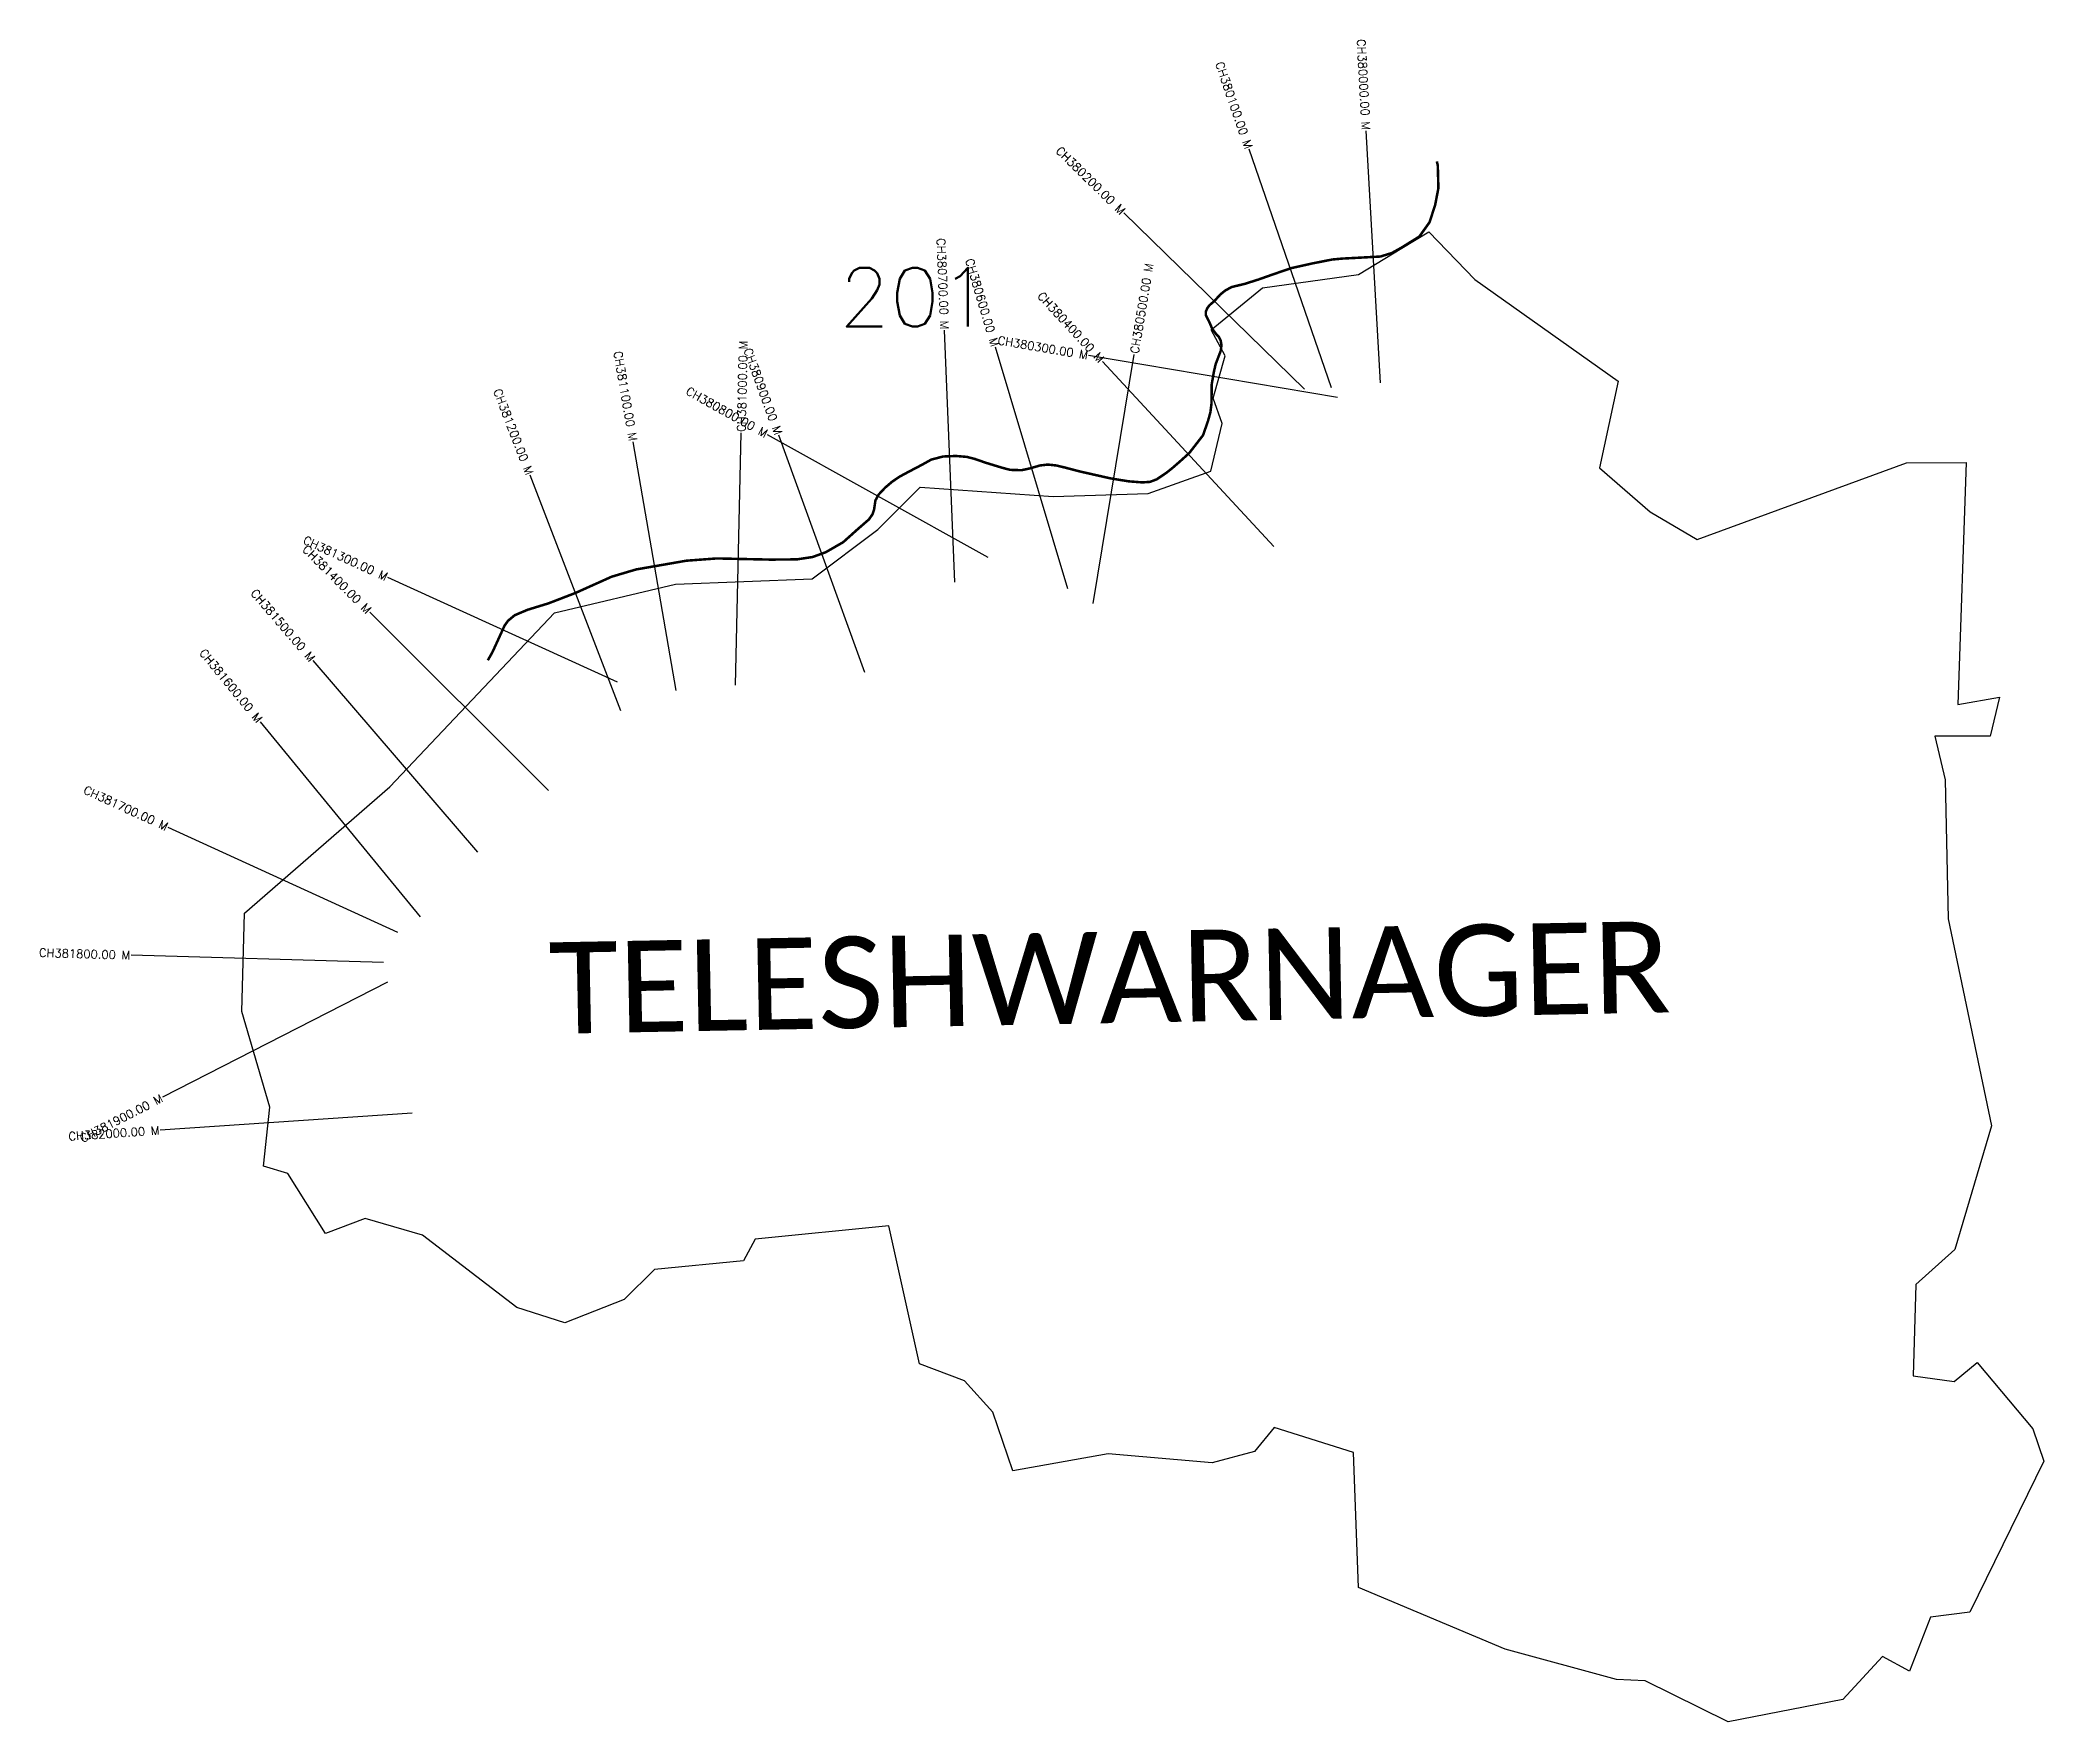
# Model space of a CAD drawing. Header units: metres. Extents: x 299782 to 302163, y 1956470 to 1958470.
import ezdxf
from ezdxf.enums import TextEntityAlignment as Align

# ---------------------------------------------------------------- set-up
doc = ezdxf.new("R2010")
doc.units = ezdxf.units.M
doc.header["$MEASUREMENT"] = 0
for name, color, linetype in [('CS', 134, 'Continuous'), ('CSMark', 6, 'Continuous'), ('NATURALLY PROTECTED', 3, 'Continuous'), ('VILLAGE NAME', 250, 'Continuous')]:
    doc.layers.add(name, color=color, linetype=linetype)
doc.styles.get("Standard").update_dxf_attribs({"font": 'simplex.shx'})

msp = doc.modelspace()

# ---------------------------------------------------------------- linework, layer by layer
at = {"color": 6, "flags": 128}
for points in [[(302110, 1957688.3), (302099, 1957642.3), (302033.5, 1957642.1), (302045.5, 1957590.3), (302049.3, 1957425.1), (302100.8, 1957178.8), (302057.1, 1957032), (302010.7, 1956990.2), (302007.4, 1956881.7), (302056.4, 1956874.8), (302083.6, 1956897.6), (302149.6, 1956818.9), (302163, 1956780.4), (302075.1, 1956600.7), (302028.2, 1956595), (302003.1, 1956530.8), (301971.3, 1956547.9), (301924, 1956497.1), (301787.8, 1956470.3), (301689.3, 1956519.3), (301655.2, 1956520.8), (301522.6, 1956556.7), (301348.3, 1956630), (301342.7, 1956790.4), (301248.4, 1956820.1), (301224.7, 1956791.6), (301174.6, 1956778.1), (301050.9, 1956788.8), (300937.6, 1956768.9), (300914, 1956838.5), (300880.1, 1956875.6), (300826.8, 1956895.8), (300790.4, 1957060), (300631.7, 1957044.1), (300617.5, 1957018.5), (300511.9, 1957008.3), (300476, 1956972.6), (300405.5, 1956944.6), (300348.4, 1956963.1), (300236.2, 1957049.1), (300168.2, 1957068.9), (300121.1, 1957050.9), (300076.1, 1957122.3), (300047.4, 1957131), (300054.8, 1957201.2), (300021.5, 1957314.8), (300024.5, 1957431.6), (300197.4, 1957581.8), (300392.9, 1957788.9), (300536.9, 1957822.8), (300699.2, 1957829), (300777.2, 1957887.9), (300827.6, 1957938.3), (300985.5, 1957927), (301098.4, 1957930.6), (301173.1, 1957957.3), (301186.6, 1958013.8), (301175.9, 1958043.9), (301190.2, 1958094.2), (301173.5, 1958125.3), (301234.4, 1958174.9), (301348.3, 1958191), (301400, 1958222.2), (301432.1, 1958241.5), (301486.8, 1958184.9), (301657.2, 1958064), (301634.8, 1957961.2), (301694.9, 1957908.8), (301750.8, 1957876), (301999.6, 1957967), (302070.6, 1957967.4), (302060.8, 1957679.8)], [(302060.8, 1957679.8), (302110, 1957688.3)]]:
    msp.add_lwpolyline(points, dxfattribs=at)
at = {"layer": 'CS'}
for p, q in [((301374.6, 1958062.1), (301357.6, 1958361.6)), ((301316.2, 1958056.3), (301218.5, 1958340)), ((301284.3, 1958054.6), (301069.6, 1958264.1)), ((300868.6, 1957825), (300856.6, 1958124.8)), ((301002.9, 1957817.2), (300917.1, 1958104.7)), ((301323.6, 1958044.8), (301027.8, 1958094.7)), ((301033.1, 1957800), (301082, 1958096)), ((301247.8, 1957867.4), (301044.2, 1958087.7)), ((300608.2, 1957702.9), (300615, 1958002.8)), ((300908.4, 1957854.7), (300646.2, 1958000.4)), ((300761.8, 1957718), (300659.6, 1958000.1)), ((300537.8, 1957696.4), (300486.7, 1957992)), ((300471.9, 1957672.4), (300364.1, 1957952.4)), ((300467.9, 1957706.2), (300194.9, 1957830.7)), ((300385.9, 1957577.5), (300173.6, 1957789.5)), ((300301.9, 1957504.4), (300106.4, 1957731.9)), ((300233.8, 1957427.3), (300043.7, 1957659.3)), ((300206.8, 1957408.8), (299934, 1957533.6)), ((300189.8, 1957373.1), (299889.9, 1957381.7)), ((300194.5, 1957349.6), (299927.4, 1957213)), ((300223.9, 1957194), (299924.6, 1957173.8))]:
    msp.add_line(p, q, dxfattribs=at)
at = {"layer": 'NATURALLY PROTECTED', "const_width": 3, "flags": 128}
msp.add_lwpolyline([(301441.6, 1958325.4), (301442.7, 1958320.3), (301443.4, 1958293.6), (301439.5, 1958273.3), (301432.8, 1958252.9), (301420.8, 1958236.1), (301399.9, 1958223.1), (301388.1, 1958216.5), (301374.5, 1958212.3), (301347.2, 1958210.8), (301329.9, 1958209.9), (301317.5, 1958208.8), (301293.6, 1958204.1), (301268.5, 1958198.5), (301246.9, 1958191.1), (301229.1, 1958184.8), (301213.6, 1958179.9), (301197.6, 1958176), (301190, 1958171.8), (301184.2, 1958167.1), (301179.4, 1958161.8), (301175.6, 1958158), (301171.6, 1958154.6), (301168.9, 1958151.1), (301167, 1958146.8), (301167, 1958142.9), (301168.7, 1958139.2), (301170.7, 1958135.5), (301172.4, 1958131.6), (301174.7, 1958126.3), (301179.4, 1958120), (301182.6, 1958116.6), (301184.8, 1958112.1), (301185.6, 1958107), (301184.9, 1958100.6), (301178.8, 1958084.6), (301176.7, 1958075.7), (301173.9, 1958059.5), (301173.9, 1958049.2), (301173.7, 1958037.1), (301172.5, 1958027.3), (301169.7, 1958017), (301163.7, 1957999.8), (301147.5, 1957978.9), (301142.3, 1957974.1), (301136.5, 1957968.9), (301127.8, 1957961.3), (301120.2, 1957955.2), (301108.6, 1957947.4), (301100.7, 1957944.4), (301091.5, 1957943.8), (301075, 1957945.1), (301053.2, 1957948.7), (301016.9, 1957956.9), (301000.6, 1957961.2), (300989.5, 1957963.9), (300979.4, 1957965), (300969.9, 1957963.9), (300958.3, 1957960.5), (300948.1, 1957958.3), (300934.5, 1957958.7), (300925, 1957961.2), (300905.1, 1957967.3), (300892.8, 1957971.6), (300883.2, 1957974.1), (300870, 1957975.2), (300854.9, 1957974.6), (300840.8, 1957970.9), (300828.9, 1957964.3), (300814.4, 1957956.7), (300803.6, 1957950.9), (300794.5, 1957944.8), (300785.9, 1957937.5), (300778.4, 1957929.5), (300774.4, 1957922.4), (300773.6, 1957916.8), (300772.8, 1957911.4), (300770.9, 1957905.8), (300766.7, 1957899.8), (300751.8, 1957886.8), (300736.1, 1957872.7), (300715.4, 1957860.8), (300699.8, 1957855.1), (300681.1, 1957852.3), (300650.3, 1957852), (300585.8, 1957853.4), (300549.7, 1957850.7), (300490, 1957840.3), (300461, 1957831.7), (300418.3, 1957812.5), (300385.9, 1957800), (300360.9, 1957792.3), (300345.8, 1957785.9), (300337.8, 1957779.3), (300333.7, 1957773.5), (300328.1, 1957761.2), (300319.5, 1957742.4), (300315.3, 1957734.9), (300313.8, 1957732.4)], dxfattribs=at)

# ---------------------------------------------------------------- texts
at = {"insert": (300731.3, 1958199), "char_height": 70, "attachment_point": 1}
msp.add_mtext_dynamic_manual_height_columns('201', width=95.172, gutter_width=1, heights=[0], dxfattribs=at)
at = {"layer": 'CSMark'}
for s, rotation, p in [('CH380000.00 M', 273.2475, (301357.6, 1958362.6)), ('CH380100.00 M', 288.995, (301218.2, 1958340.9)), ('CH380200.00 M', 315.705, (301068.9, 1958264.8)), ('CH380700.00 M', 272.293, (300856.6, 1958125.8)), ('CH380600.00 M', 286.6197, (300916.8, 1958105.7)), ('CH380400.00 M', 312.746, (301043.5, 1958088.4)), ('CH380300.00 M', 350.4204, (301026.8, 1958094.9)), ('CH381100.00 M', 279.8065, (300486.6, 1957993)), ('CH380900.00 M', 289.9124, (300659.3, 1958001)), ('CH381200.00 M', 291.0609, (300363.8, 1957953.3)), ('CH380800.00 M', 330.9302, (300645.3, 1958000.9)), ('CH381300.00 M', 335.4735, (300194, 1957831.1)), ('CH381400.00 M', 315.0499, (300172.9, 1957790.2)), ('CH381500.00 M', 310.6745, (300105.7, 1957732.7)), ('CH381600.00 M', 309.338, (300043, 1957660.1)), ('CH381700.00 M', 335.4143, (299933, 1957534)), ('CH381800.00 M', 358.3637, (299888.9, 1957381.7)), ('CH381900.00 M', 27.0961, (299926.5, 1957212.5)), ('CH382000.00 M', 3.865, (299923.6, 1957173.7))]:
    msp.add_text(s, height=10, rotation=rotation, dxfattribs=at).set_placement(p, align=Align.MIDDLE_RIGHT)
for s, rotation, p in [('CH380500.00 M', 80.6259, (301082.1, 1958097)), ('CH381000.00 M', 88.7007, (300615, 1958003.8))]:
    msp.add_text(s, height=10, rotation=rotation, dxfattribs=at).set_placement(p, align=Align.MIDDLE_LEFT)
at = {"layer": 'VILLAGE NAME', "insert": (300385.5, 1957396.9), "char_height": 108.748, "attachment_point": 1, "rotation": 1.1028}
msp.add_mtext_dynamic_manual_height_columns('{\\fCalibri|b0|i0|c0|p34;TELESHWARNAGER}', width=1571.314, gutter_width=543.7, heights=[0], dxfattribs=at)

doc.saveas('drawing.dxf')
